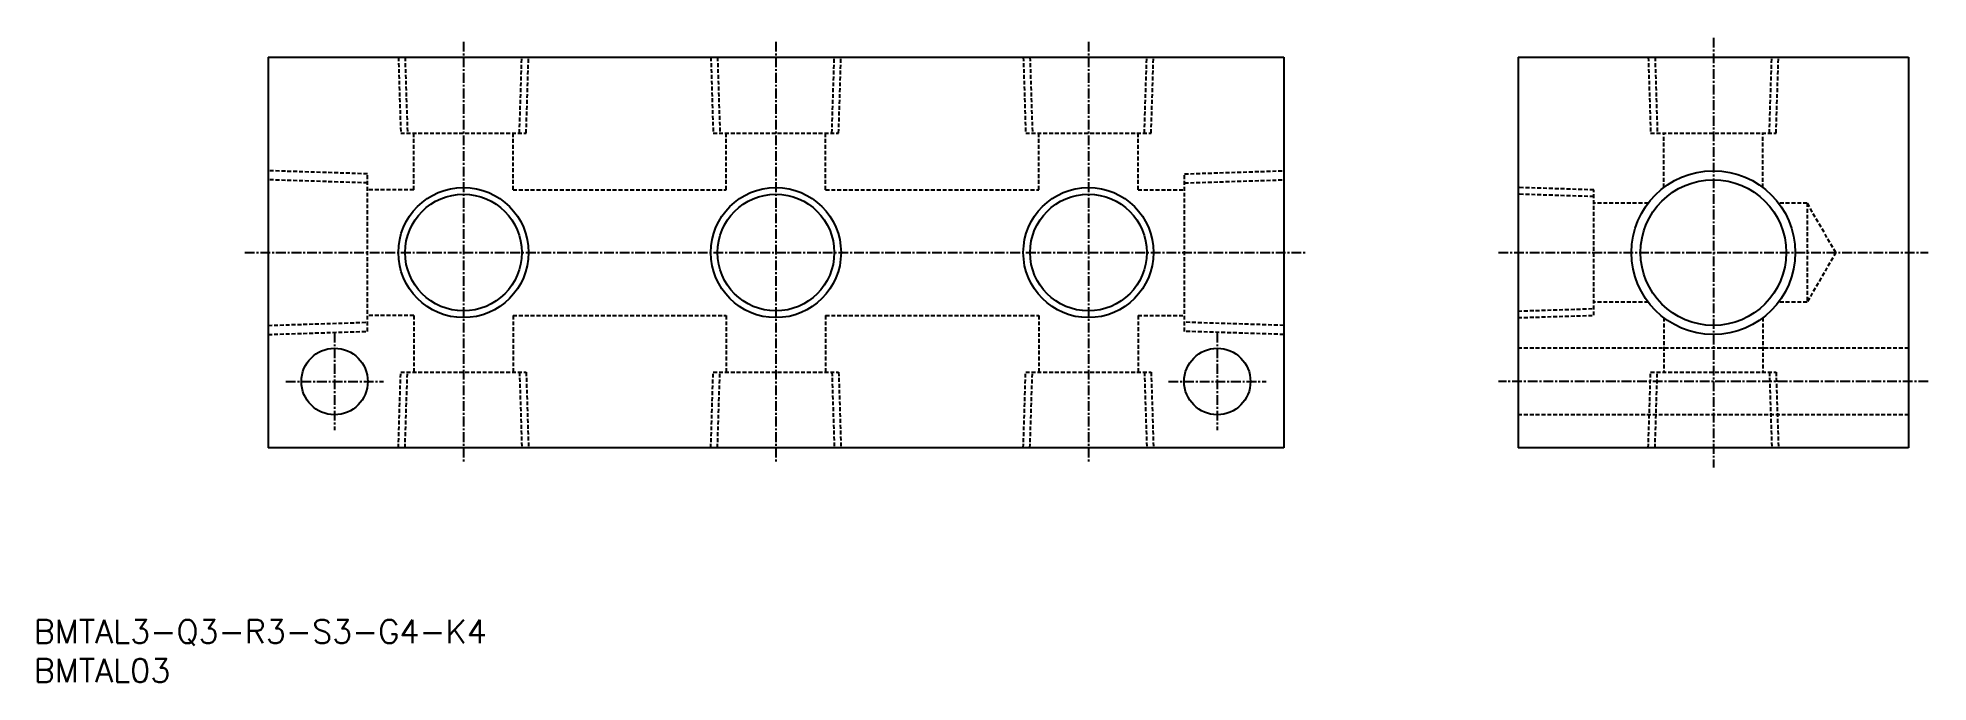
# Model space of a CAD drawing. Extents: x 1 to 243, y 0 to 82.
import ezdxf

# ---------------------------------------------------------------- set-up
doc = ezdxf.new("R2010")
doc.units = 0
doc.linetypes.add('CENTER', pattern=[2, 1.25, -0.25, 0.25, -0.25])
doc.linetypes.add('DASHED', pattern=[0.75, 0.5, -0.25])
doc.layers.get('0').update_dxf_attribs({"linetype": 'CONTINUOUS'})
doc.layers.add('CENTER', color=1, linetype='CENTER')
doc.styles.get("Standard").update_dxf_attribs({"font": 'txt.shx'})

# ---------------------------------------------------------------- blocks, each defined once
blk = doc.blocks.new('*U19')
at = {"color": 7, "linetype": 'CONTINUOUS'}
blk.add_text('BMTAL03', height=3, dxfattribs=at).set_placement((0, 0))
blk = doc.blocks.new('*U20')
at = {"color": 7, "linetype": 'CONTINUOUS'}
blk.add_text('BMTAL3-Q3-R3-S3-G4-K4', height=3, dxfattribs=at).set_placement((0, 5))

msp = doc.modelspace()

# ---------------------------------------------------------------- linework, layer by layer
at = {"color": 7, "linetype": 'CONTINUOUS'}
for p, q in [((30, 80), (160, 80)), ((30, 80), (30, 30)), ((160, 80), (160, 30)), ((190, 80), (190, 30)), ((190, 80), (240, 80)), ((240, 80), (240, 30)), ((160, 30), (30, 30)), ((240, 30), (190, 30))]:
    msp.add_line(p, q, dxfattribs=at)
at = {"color": 3, "linetype": 'DASHED'}
for p, q in [((46.67, 80), (46.97, 70.3)), ((47.52, 80), (47.83, 70.3)), ((62.17, 70.3), (62.47, 80)), ((63.03, 70.3), (63.33, 80)), ((86.67, 80), (86.97, 70.3)), ((87.52, 80), (87.83, 70.3)), ((102.17, 70.3), (102.47, 80)), ((103.03, 70.3), (103.33, 80)), ((126.67, 80), (126.97, 70.3)), ((127.52, 80), (127.83, 70.3)), ((142.17, 70.3), (142.47, 80)), ((143.03, 70.3), (143.33, 80)), ((206.67, 80), (206.97, 70.3)), ((207.53, 80), (207.83, 70.3)), ((222.17, 70.3), (222.48, 80)), ((223.03, 70.3), (223.33, 80)), ((46.97, 70.3), (63.03, 70.3)), ((48.65, 63.05), (48.65, 70.3)), ((61.35, 63.05), (61.35, 70.3)), ((86.97, 70.3), (103.03, 70.3)), ((88.65, 63.05), (88.65, 70.3)), ((101.35, 63.05), (101.35, 70.3)), ((126.97, 70.3), (143.03, 70.3)), ((128.65, 63.05), (128.65, 70.3)), ((141.35, 63.05), (141.35, 70.3)), ((206.97, 70.3), (223.03, 70.3)), ((208.65, 63.33), (208.65, 70.3)), ((221.35, 63.33), (221.35, 70.3)), ((42.7, 65.08), (30, 65.48)), ((147.3, 65.08), (160, 65.48)), ((42.7, 63.92), (30, 64.32)), ((42.7, 44.92), (42.7, 65.08)), ((48.65, 63.05), (42.7, 63.05)), ((61.35, 63.05), (88.65, 63.05)), ((101.35, 63.05), (128.65, 63.05)), ((141.35, 63.05), (147.3, 63.05)), ((147.3, 44.92), (147.3, 65.08)), ((147.3, 63.92), (160, 64.32)), ((199.7, 63.03), (190, 63.33)), ((199.7, 46.97), (199.7, 63.03)), ((199.7, 62.17), (190, 62.47)), ((206.67, 61.35), (199.7, 61.35)), ((227, 61.35), (223.33, 61.35)), ((227, 61.35), (227, 48.65)), ((230.67, 55), (227, 61.35)), ((230.67, 55), (227, 48.65)), ((206.67, 48.65), (199.7, 48.65)), ((227, 48.65), (223.33, 48.65)), ((30, 45.68), (42.7, 46.08)), ((48.65, 46.95), (42.7, 46.95)), ((48.65, 46.95), (48.65, 39.7)), ((61.35, 46.95), (61.35, 39.7)), ((61.35, 46.95), (88.65, 46.95)), ((88.65, 46.95), (88.65, 39.7)), ((101.35, 46.95), (101.35, 39.7)), ((101.35, 46.95), (128.65, 46.95)), ((128.65, 46.95), (128.65, 39.7)), ((141.35, 46.95), (141.35, 39.7)), ((141.35, 46.95), (147.3, 46.95)), ((160, 45.68), (147.3, 46.08)), ((190, 47.52), (199.7, 47.83)), ((190, 46.67), (199.7, 46.97)), ((208.65, 46.67), (208.65, 39.7)), ((221.35, 46.67), (221.35, 39.7)), ((30, 44.52), (42.7, 44.92)), ((160, 44.52), (147.3, 44.92)), ((240, 42.75), (190, 42.75)), ((46.67, 30), (46.97, 39.7)), ((46.97, 39.7), (63.03, 39.7)), ((47.52, 30), (47.83, 39.7)), ((62.17, 39.7), (62.47, 30)), ((63.03, 39.7), (63.33, 30)), ((86.67, 30), (86.97, 39.7)), ((86.97, 39.7), (103.03, 39.7)), ((87.52, 30), (87.83, 39.7)), ((102.17, 39.7), (102.47, 30)), ((103.03, 39.7), (103.33, 30)), ((126.67, 30), (126.97, 39.7)), ((126.97, 39.7), (143.03, 39.7)), ((127.52, 30), (127.83, 39.7)), ((142.17, 39.7), (142.47, 30)), ((143.03, 39.7), (143.33, 30)), ((206.67, 30), (206.97, 39.7)), ((206.97, 39.7), (223.03, 39.7)), ((207.53, 30), (207.83, 39.7)), ((222.17, 39.7), (222.48, 30)), ((223.03, 39.7), (223.33, 30)), ((240, 34.25), (190, 34.25))]:
    msp.add_line(p, q, dxfattribs=at)
at = {"color": 3, "linetype": 'CONTINUOUS'}
for centre, radius in [((215, 55), 10.48), ((55, 55), 8.33), ((95, 55), 8.33), ((135, 55), 8.33)]:
    msp.add_circle(centre, radius, dxfattribs=at)
at = {"color": 7, "linetype": 'CONTINUOUS'}
for centre, radius in [((215, 55), 9.32), ((55, 55), 7.47), ((95, 55), 7.47), ((135, 55), 7.47), ((38.5, 38.5), 4.25), ((151.5, 38.5), 4.25)]:
    msp.add_circle(centre, radius, dxfattribs=at)
at = {"layer": 'CENTER', "color": 1, "linetype": 'CENTER'}
for p, q in [((215, 82.5), (215, 27.5)), ((55, 82), (55, 28)), ((95, 82), (95, 28)), ((135, 82), (135, 28)), ((27, 55), (163, 55)), ((187.5, 55), (242.5, 55)), ((38.5, 44.75), (38.5, 32.25)), ((151.5, 44.75), (151.5, 32.25)), ((32.25, 38.5), (44.75, 38.5)), ((145.25, 38.5), (157.75, 38.5)), ((242.5, 38.5), (187.5, 38.5))]:
    msp.add_line(p, q, dxfattribs=at)

# ---------------------------------------------------------------- block references
at = {"color": 7, "linetype": 'CONTINUOUS'}
for name in ['*U20', '*U19']:
    msp.add_blockref(name, (0, 0), dxfattribs=at)

doc.saveas('drawing.dxf')
